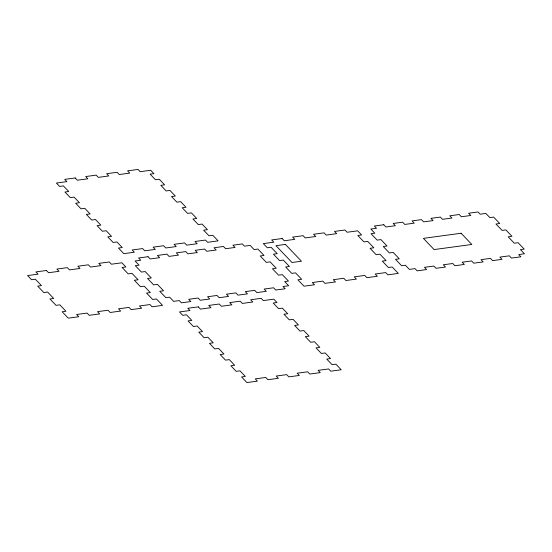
<?xml version="1.0" encoding="UTF-8"?>
<svg xmlns="http://www.w3.org/2000/svg" width="552" height="552" viewBox="0 0 552 552"><rect width="100%" height="100%" fill="white"/><g stroke="black" fill="none" stroke-linecap="round" stroke-linejoin="round"><path stroke-width="0.83" d="M75.21 177.972L64.729 179.386L66.868 181.629L56.394 183.05L59.609 186.417L63.376 185.9L68.731 191.503L64.957 192.02L70.311 197.623L74.078 197.112L79.433 202.715L75.665 203.226L81.013 208.828L84.787 208.318L90.135 213.921L86.367 214.431L91.722 220.041L95.489 219.53L100.843 225.133L97.069 225.644L102.424 231.247L106.191 230.736L111.545 236.339L107.778 236.849L113.125 242.452L116.9 241.942L122.247 247.544L118.48 248.062L123.834 253.665L134.308 252.243L132.163 250.001L142.644 248.579L144.783 250.822L155.264 249.4L153.125 247.158L163.599 245.737L165.738 247.979L176.219 246.558L174.073 244.322L184.547 242.901L186.693 245.143L197.167 243.722L195.028 241.479L205.51 240.058L207.649 242.3L218.123 240.879L212.768 235.276L209.001 235.787L203.647 230.184L207.421 229.666L202.066 224.064L198.292 224.581L192.945 218.971L196.712 218.461L191.365 212.858L187.59 213.369L182.236 207.766L186.01 207.255L180.656 201.652L176.888 202.163L171.534 196.553L175.308 196.043L169.954 190.44L166.18 190.951L160.832 185.348L164.6 184.837L159.252 179.234L155.478 179.745L150.123 174.142L153.898 173.632L150.689 170.264L140.215 171.686L138.069 169.443L127.595 170.865L129.734 173.107L119.253 174.529L117.114 172.286L106.639 173.707L108.778 175.95L98.304 177.371L96.158 175.129L85.684 176.55L87.823 178.793L77.349 180.207L75.21 177.972M46.409 270.487L35.935 271.908L38.074 274.151L27.6 275.572L31.574 279.733L35.349 279.222L41.462 285.625L37.695 286.136L43.808 292.546L47.582 292.036L53.696 298.439L49.928 298.949L56.042 305.353L59.816 304.842L65.929 311.245L62.162 311.756L68.275 318.159L78.75 316.744L76.611 314.502L87.085 313.081L89.231 315.323L99.705 313.902L97.566 311.659L108.04 310.238L110.179 312.48L120.66 311.059L118.521 308.816L128.995 307.395L131.135 309.637L141.616 308.216L139.47 305.974L149.951 304.552L152.09 306.795L162.571 305.38L156.451 298.97L152.676 299.488L146.563 293.077L150.337 292.567L144.217 286.164L140.45 286.674L134.329 280.271L138.103 279.76L131.983 273.35L128.209 273.868L122.095 267.465L125.87 266.947L121.895 262.786L111.414 264.208L109.275 261.965L98.801 263.387L100.94 265.629L90.459 267.051L88.32 264.808L77.846 266.23L79.985 268.472L69.504 269.887L67.365 267.644L56.89 269.065L59.029 271.308L48.555 272.729L46.409 270.487M148.04 256.708L138.607 257.991L140.753 260.227L135.095 260.999L139.07 265.16L135.302 265.671L141.415 272.074L145.19 271.563L151.303 277.966L147.529 278.477L153.649 284.887L157.423 284.377L163.537 290.78L159.763 291.29L165.883 297.694L169.657 297.183L173.632 301.344L179.283 300.578L181.429 302.82L190.854 301.544L188.715 299.301L198.147 298.018L200.286 300.26L209.712 298.984L207.573 296.741L217.005 295.465L219.144 297.707L228.576 296.424L226.43 294.188L235.863 292.905L238.002 295.147L247.434 293.871L245.295 291.628L254.72 290.352L256.866 292.594L266.292 291.311L264.153 289.069L273.578 287.792L275.724 290.035L285.149 288.758L283.01 286.516L288.668 285.75L284.694 281.589L288.461 281.072L282.348 274.668L278.574 275.179L272.46 268.776L276.228 268.265L270.114 261.862L266.34 262.373L260.227 255.969L263.994 255.452L257.881 249.049L254.106 249.566L250.132 245.398L244.474 246.164L242.335 243.922L232.903 245.205L235.048 247.448L225.616 248.724L223.477 246.482L214.045 247.758L216.191 250.001L206.758 251.277L204.619 249.042L195.187 250.318L197.326 252.561L187.901 253.837L185.762 251.595L176.329 252.871L178.468 255.114L169.036 256.397L166.897 254.155L157.472 255.431L159.611 257.674L150.178 258.95L148.04 256.708M282.148 238.526L271.667 239.947L273.813 242.19L263.332 243.611L267.313 247.772L271.08 247.261L277.201 253.665L273.426 254.175L279.547 260.578L283.314 260.068L289.434 266.478L285.66 266.989L291.773 273.392L295.548 272.881L301.668 279.284L297.894 279.795L304.007 286.198L314.481 284.777L312.342 282.534L322.823 281.12L324.962 283.355L335.443 281.941L333.298 279.698L343.779 278.277L345.918 280.519L356.392 279.098L354.253 276.856L364.727 275.434L366.873 277.677L377.347 276.255L375.208 274.013L385.682 272.591L387.828 274.834L398.302 273.412L392.189 267.009L388.415 267.52L382.294 261.117L386.069 260.606L379.955 254.203L376.181 254.713L370.061 248.31L373.835 247.8L367.722 241.39L363.947 241.9L357.834 235.497L361.601 234.986L357.627 230.826L347.153 232.247L345.014 230.005L334.533 231.426L336.672 233.668L326.197 235.083L324.052 232.847L313.577 234.262L315.716 236.504L305.242 237.926L303.103 235.683L292.622 237.105L294.768 239.347L284.287 240.769L282.148 238.526M383.771 224.747L374.346 226.023L376.485 228.266L370.827 229.032L374.808 233.199L371.034 233.71L377.147 240.113L380.921 239.602L387.042 246.006L383.267 246.516L389.381 252.926L393.155 252.409L399.268 258.819L395.501 259.33L401.614 265.733L405.389 265.222L409.363 269.383L415.021 268.617L417.16 270.859L426.592 269.576L424.447 267.34L433.879 266.057L436.018 268.3L445.45 267.023L443.304 264.781L452.737 263.504L454.876 265.747L464.308 264.463L462.169 262.221L471.594 260.944L473.733 263.187L483.166 261.91L481.027 259.668L490.459 258.391L492.598 260.627L502.023 259.35L499.884 257.108L509.317 255.831L511.456 258.074L520.888 256.797L518.742 254.555L524.4 253.789L520.426 249.621L524.2 249.111L518.08 242.707L514.305 243.218L508.192 236.815L511.966 236.304L505.846 229.901L502.078 230.412L495.958 224.002L499.732 223.491L493.612 217.088L489.845 217.598L485.863 213.438L480.212 214.204L478.066 211.961L468.641 213.238L470.78 215.48L461.348 216.763L459.209 214.521L449.783 215.797L451.922 218.04L442.49 219.316L440.351 217.074L430.919 218.357L433.065 220.6L423.632 221.876L421.493 219.634L412.061 220.91L414.207 223.153L404.775 224.429L402.629 222.187L393.203 223.47L395.342 225.713L385.917 226.989L383.771 224.747M285.405 244.412L275.972 245.695L292.029 262.504L301.461 261.227L285.405 244.412M461.12 233.248L423.405 238.36L434.107 249.573L471.829 244.46L461.12 233.248M198.306 306.864L187.825 308.285L189.964 310.528L179.49 311.942L182.705 315.309L186.472 314.799L191.827 320.401L188.053 320.912L193.407 326.515L197.181 326.004L202.529 331.607L198.761 332.118L204.109 337.72L207.883 337.21L213.238 342.82L209.463 343.33L214.811 348.933L218.585 348.422L223.939 354.025L220.165 354.536L225.52 360.139L229.294 359.628L234.641 365.231L230.867 365.741L236.221 371.344L239.996 370.834L245.35 376.443L241.576 376.954L246.923 382.557L257.404 381.135L255.259 378.893L265.74 377.471L267.879 379.714L278.36 378.292L276.221 376.05L286.695 374.629L288.834 376.871L299.315 375.45L297.169 373.207L307.643 371.793L309.789 374.035L320.263 372.614L318.124 370.371L328.606 368.95L330.745 371.192L341.219 369.771L335.871 364.168L332.097 364.679L326.743 359.076L330.517 358.565L325.162 352.956L321.388 353.466L316.041 347.863L319.815 347.353L314.461 341.75L310.686 342.261L305.332 336.658L309.106 336.147L303.759 330.544L299.984 331.055L294.63 325.452L298.404 324.935L293.05 319.332L289.282 319.849L283.928 314.24L287.702 313.729L282.348 308.126L278.574 308.637L273.226 303.034L276.994 302.524L273.785 299.163L263.311 300.578L261.165 298.335L250.691 299.757L252.83 301.999L242.356 303.421L240.21 301.178L229.735 302.599L231.874 304.842L221.4 306.263L219.254 304.021L208.78 305.442L210.926 307.685L200.445 309.106L198.306 306.864"/></g></svg>
